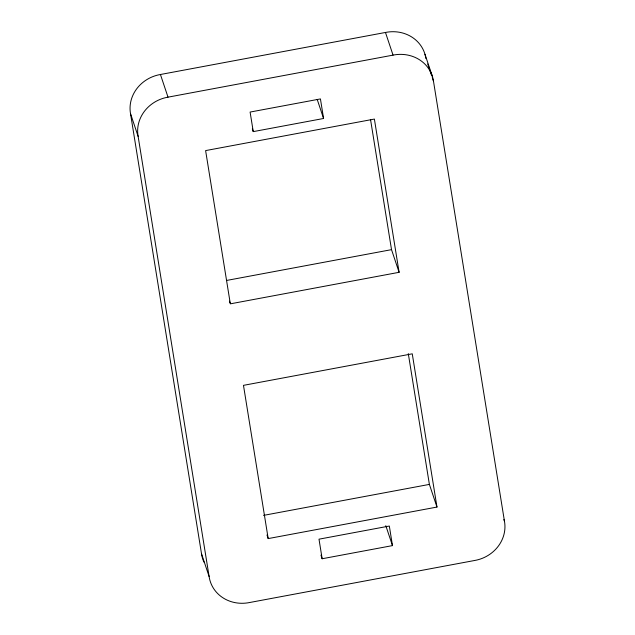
<?xml version="1.0" encoding="UTF-8"?>
<svg xmlns="http://www.w3.org/2000/svg" width="635" height="635" viewBox="0 0 635 635"><rect width="100%" height="100%" fill="white"/><g stroke="black" fill="none" stroke-linecap="round" stroke-linejoin="round"><path stroke-width="0.95" d="M203.97 562.126A35.235 32.409 -18.5 0 1 201.525 553.831L130.524 113.673A35.235 32.409 -18.5 0 1 160.433 74.501L385.469 32.464A35.235 32.409 -18.5 0 1 425.887 58.499M209.113 576.501L138.112 136.334A35.235 32.409 -18.5 0 1 168.013 97.163L393.049 55.126A35.235 32.409 -18.5 0 1 433.475 81.169L504.476 521.327A35.235 32.409 -18.5 0 1 474.567 560.499L249.531 602.536A35.235 32.409 -18.5 0 1 209.113 576.501L201.525 553.831M253.262 131.62L323.58 118.483L320.429 98.925L250.103 112.062L253.262 131.62L252.349 128.905M226.624 280.448L391.525 249.65L399.105 272.312L230.33 303.84L205.613 150.598L374.388 119.07L399.105 272.312M263.525 515.382L429.387 484.402L436.975 507.063L268.192 538.591L266.978 534.964M322.151 558.744L392.478 545.608L389.326 526.042L319 539.178L322.151 558.744L320.945 555.117M424.966 54.269L432.554 76.93M427.712 63.944L431.649 75.724M432.26 77.541L433.475 81.169M385.469 32.464L393.049 55.126M503.865 519.517L504.476 521.327M317.214 99.449L323.58 118.483M385.802 525.661L392.478 545.608M160.433 74.501L168.013 97.163M229.418 301.117L230.029 302.935M130.524 113.673L138.112 136.334M436.975 507.063L412.258 353.822L243.475 385.35L268.192 538.591M370.586 119.832L391.525 249.65M408.289 353.608L429.387 484.402"/></g></svg>
